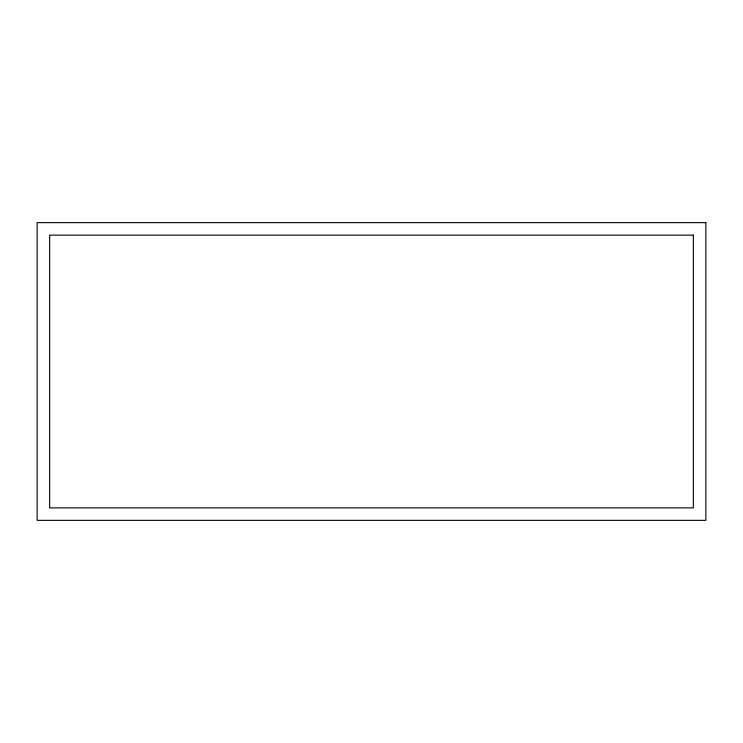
<?xml version="1.0" encoding="UTF-8"?>
<svg xmlns="http://www.w3.org/2000/svg" width="743" height="743" viewBox="0 0 743 743"><rect width="100%" height="100%" fill="white"/><g stroke="black" fill="none" stroke-linecap="round" stroke-linejoin="round"><path stroke-width="1.11" d="M705.85 222.649L37.15 222.649L37.15 520.351L705.85 520.351L705.85 222.649M693.349 235.141L49.651 235.141L49.651 507.859L693.349 507.859L693.349 235.141"/></g></svg>
